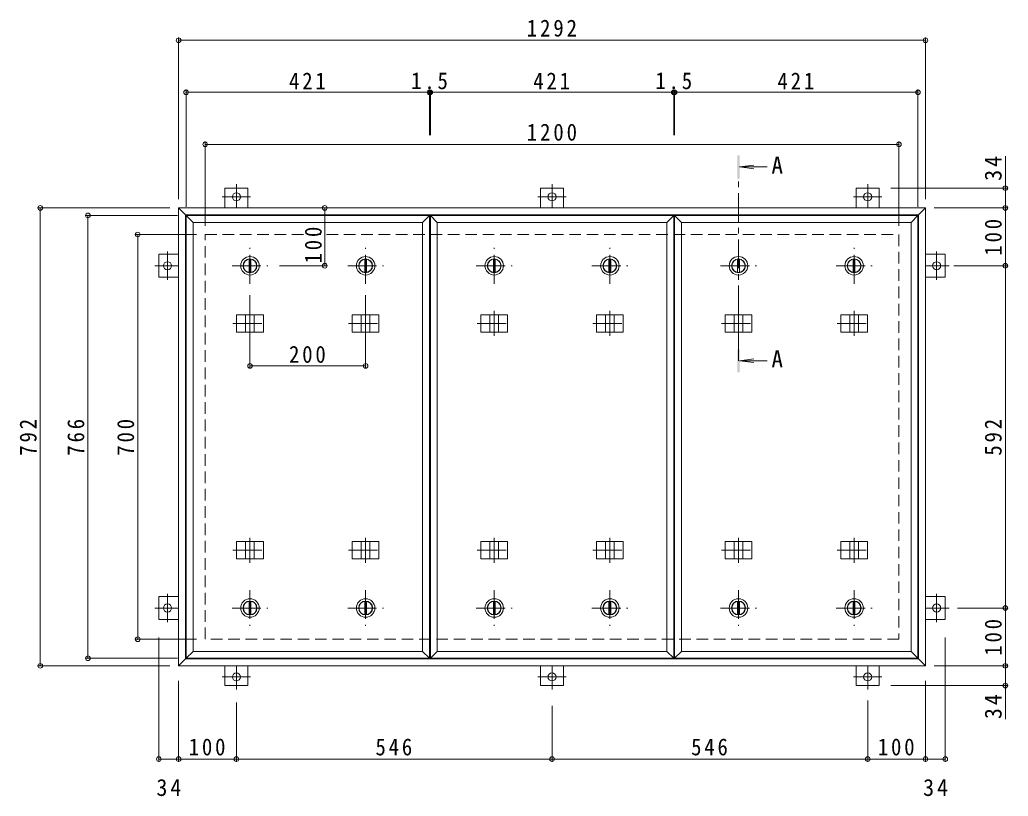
# Model space of a CAD drawing. Units: millimetres at full size, sheet at 1:10. Extents: x -1840 to 1949, y -1353 to 1331.
# Drawn here: x -1840 to -130, y -12 to 1331 of the extents above; entities that cross this region are included whole.
import ezdxf
from ezdxf.enums import TextEntityAlignment as Align

# ---------------------------------------------------------------- set-up
doc = ezdxf.new("R2010")
doc.units = ezdxf.units.MM
doc.header["$LTSCALE"] = 10
doc.header["$PDMODE"] = 32
doc.header["$PDSIZE"] = 8
doc.linetypes.add('CHAIN1', pattern=[8, 5, -1, 1, -1])
doc.linetypes.add('DASHED2', pattern=[3, 2, -1])
for name, color, linetype, lineweight in [('0-1_躯体', 2, 'DASHED2', 9), ('0-2_仕上', 3, 'Continuous', 9), ('0-3_建具', 4, 'Continuous', 9), ('0-5_寸法', 4, 'Continuous', 9), ('0-C', 2, 'Continuous', 9), ('0-E', 3, 'Continuous', 9), ('0-F', 7, 'Continuous', 9)]:
    doc.layers.add(name, color=color, linetype=linetype, lineweight=lineweight)
doc.styles.add('ＭＳ ゴシック', font='')
doc.styles.get('ＭＳ ゴシック').set_extended_font_data('MS Gothic')

msp = doc.modelspace()

# ---------------------------------------------------------------- linework, layer by layer
at = {"layer": '0-1_躯体'}
for p, q in [((-1518.8, 959.27), (-318.8, 959.27)), ((-1518.8, 259.27), (-1518.8, 959.27)), ((-318.8, 959.27), (-318.8, 259.27)), ((-318.8, 259.27), (-1518.8, 259.27))]:
    msp.add_line(p, q, dxfattribs=at)
at = {"layer": '0-2_仕上'}
for p, q in [((-1551.8, 992.27), (-1539.8, 980.27)), ((-1551.8, 992.27), (-1130.8, 992.27)), ((-1551.8, 226.27), (-1551.8, 992.27)), ((-1142.8, 980.27), (-1130.8, 992.27)), ((-1130.8, 226.27), (-1130.8, 992.27)), ((-1129.3, 992.27), (-1117.3, 980.27)), ((-1129.3, 992.27), (-708.3, 992.27)), ((-1129.3, 226.27), (-1129.3, 992.27)), ((-720.3, 980.27), (-708.3, 992.27)), ((-708.3, 226.27), (-708.3, 992.27)), ((-706.8, 992.27), (-694.8, 980.27)), ((-706.8, 992.27), (-285.8, 992.27)), ((-706.8, 226.27), (-706.8, 992.27)), ((-297.8, 980.27), (-285.8, 992.27)), ((-285.8, 226.27), (-285.8, 992.27)), ((-1539.8, 980.27), (-1142.8, 980.27)), ((-1539.8, 238.27), (-1539.8, 980.27)), ((-1142.8, 238.27), (-1142.8, 980.27)), ((-1117.3, 980.27), (-720.3, 980.27)), ((-1117.3, 238.27), (-1117.3, 980.27)), ((-720.3, 238.27), (-720.3, 980.27)), ((-694.8, 980.27), (-297.8, 980.27)), ((-694.8, 238.27), (-694.8, 980.27)), ((-297.8, 238.27), (-297.8, 980.27)), ((-1551.8, 226.27), (-1539.8, 238.27)), ((-1130.8, 226.27), (-1551.8, 226.27)), ((-1142.8, 238.27), (-1539.8, 238.27)), ((-1130.8, 226.27), (-1142.8, 238.27)), ((-1129.3, 226.27), (-1117.3, 238.27)), ((-708.3, 226.27), (-1129.3, 226.27)), ((-720.3, 238.27), (-1117.3, 238.27)), ((-708.3, 226.27), (-720.3, 238.27)), ((-706.8, 226.27), (-694.8, 238.27)), ((-285.8, 226.27), (-706.8, 226.27)), ((-297.8, 238.27), (-694.8, 238.27)), ((-285.8, 226.27), (-297.8, 238.27))]:
    msp.add_line(p, q, dxfattribs=at)
at = {"layer": '0-3_建具', "color": 2}
for p, q in [((-1564.8, 1005.27), (-272.8, 1005.27)), ((-1564.8, 213.27), (-1564.8, 1005.27)), ((-1552.8, 225.27), (-1552.8, 993.27)), ((-284.8, 993.27), (-272.8, 1005.27)), ((-284.8, 225.27), (-284.8, 993.27)), ((-272.8, 1005.27), (-272.8, 213.27)), ((-1552.8, 225.27), (-1564.8, 213.27)), ((-284.8, 225.27), (-1552.8, 225.27)), ((-284.8, 225.27), (-272.8, 213.27)), ((-272.8, 213.27), (-1564.8, 213.27))]:
    msp.add_line(p, q, dxfattribs=at)
at = {"layer": '0-3_建具', "linetype": 'CHAIN1'}
for p, q in [((-1441.3, 827.39), (-1441.3, 784.15)), ((-1241.3, 827.39), (-1241.3, 784.15)), ((-1018.8, 827.39), (-1018.8, 784.15)), ((-818.8, 827.39), (-818.8, 784.15)), ((-596.3, 827.39), (-596.3, 784.15)), ((-396.3, 827.39), (-396.3, 784.15)), ((-1470.7, 805.27), (-1411.89, 805.27)), ((-1270.7, 805.27), (-1211.89, 805.27)), ((-1048.2, 805.27), (-989.39, 805.27)), ((-848.2, 805.27), (-789.39, 805.27)), ((-625.7, 805.27), (-566.89, 805.27)), ((-425.7, 805.27), (-366.89, 805.27)), ((-1441.3, 391.15), (-1441.3, 434.39)), ((-1241.3, 391.15), (-1241.3, 434.39)), ((-1018.8, 391.15), (-1018.8, 434.39)), ((-818.8, 391.15), (-818.8, 434.39)), ((-596.3, 391.15), (-596.3, 434.39)), ((-396.3, 391.15), (-396.3, 434.39)), ((-1470.7, 413.27), (-1411.89, 413.27)), ((-1270.7, 413.27), (-1211.89, 413.27)), ((-1048.2, 413.27), (-989.39, 413.27)), ((-848.2, 413.27), (-789.39, 413.27)), ((-625.7, 413.27), (-566.89, 413.27)), ((-425.7, 413.27), (-366.89, 413.27))]:
    msp.add_line(p, q, dxfattribs=at)
at = {"layer": '0-3_建具'}
for p, q in [((-1464.38, 820.27), (-1464.38, 790.27)), ((-1464.38, 820.27), (-1418.21, 820.27)), ((-1448.8, 820.27), (-1448.8, 790.27)), ((-1433.8, 820.27), (-1433.8, 790.27)), ((-1418.21, 820.27), (-1418.21, 790.27)), ((-1264.38, 820.27), (-1264.38, 790.27)), ((-1264.38, 820.27), (-1218.21, 820.27)), ((-1248.8, 820.27), (-1248.8, 790.27)), ((-1233.8, 820.27), (-1233.8, 790.27)), ((-1218.21, 820.27), (-1218.21, 790.27)), ((-1041.88, 820.27), (-1041.88, 790.27)), ((-1041.88, 820.27), (-995.71, 820.27)), ((-1026.3, 820.27), (-1026.3, 790.27)), ((-1011.3, 820.27), (-1011.3, 790.27)), ((-995.71, 820.27), (-995.71, 790.27)), ((-841.88, 820.27), (-841.88, 790.27)), ((-841.88, 820.27), (-795.71, 820.27)), ((-826.3, 820.27), (-826.3, 790.27)), ((-811.3, 820.27), (-811.3, 790.27)), ((-795.71, 820.27), (-795.71, 790.27)), ((-619.38, 820.27), (-619.38, 790.27)), ((-619.38, 820.27), (-573.21, 820.27)), ((-603.8, 820.27), (-603.8, 790.27)), ((-588.8, 820.27), (-588.8, 790.27)), ((-573.21, 820.27), (-573.21, 790.27)), ((-419.38, 820.27), (-419.38, 790.27)), ((-419.38, 820.27), (-373.21, 820.27)), ((-403.8, 820.27), (-403.8, 790.27)), ((-388.8, 820.27), (-388.8, 790.27)), ((-373.21, 820.27), (-373.21, 790.27)), ((-1464.38, 790.27), (-1418.21, 790.27)), ((-1264.38, 790.27), (-1218.21, 790.27)), ((-1041.88, 790.27), (-995.71, 790.27)), ((-841.88, 790.27), (-795.71, 790.27)), ((-619.38, 790.27), (-573.21, 790.27)), ((-419.38, 790.27), (-373.21, 790.27)), ((-1464.38, 398.27), (-1464.38, 428.27)), ((-1464.38, 428.27), (-1418.21, 428.27)), ((-1448.8, 398.27), (-1448.8, 428.27)), ((-1433.8, 398.27), (-1433.8, 428.27)), ((-1418.21, 398.27), (-1418.21, 428.27)), ((-1264.38, 398.27), (-1264.38, 428.27)), ((-1264.38, 428.27), (-1218.21, 428.27)), ((-1248.8, 398.27), (-1248.8, 428.27)), ((-1233.8, 398.27), (-1233.8, 428.27)), ((-1218.21, 398.27), (-1218.21, 428.27)), ((-1041.88, 398.27), (-1041.88, 428.27)), ((-1041.88, 428.27), (-995.71, 428.27)), ((-1026.3, 398.27), (-1026.3, 428.27)), ((-1011.3, 398.27), (-1011.3, 428.27)), ((-995.71, 398.27), (-995.71, 428.27)), ((-841.88, 398.27), (-841.88, 428.27)), ((-841.88, 428.27), (-795.71, 428.27)), ((-826.3, 398.27), (-826.3, 428.27)), ((-811.3, 398.27), (-811.3, 428.27)), ((-795.71, 398.27), (-795.71, 428.27)), ((-619.38, 398.27), (-619.38, 428.27)), ((-619.38, 428.27), (-573.21, 428.27)), ((-603.8, 398.27), (-603.8, 428.27)), ((-588.8, 398.27), (-588.8, 428.27)), ((-573.21, 398.27), (-573.21, 428.27)), ((-419.38, 398.27), (-419.38, 428.27)), ((-419.38, 428.27), (-373.21, 428.27)), ((-403.8, 398.27), (-403.8, 428.27)), ((-388.8, 398.27), (-388.8, 428.27)), ((-373.21, 398.27), (-373.21, 428.27)), ((-1464.38, 398.27), (-1418.21, 398.27)), ((-1264.38, 398.27), (-1218.21, 398.27)), ((-1041.88, 398.27), (-995.71, 398.27)), ((-841.88, 398.27), (-795.71, 398.27)), ((-619.38, 398.27), (-573.21, 398.27)), ((-419.38, 398.27), (-373.21, 398.27))]:
    msp.add_line(p, q, dxfattribs=at)
at = {"layer": '0-3_建具', "color": 2}
msp.add_lwpolyline([(-1564.8, 1005.27), (-1552.8, 993.27), (-284.8, 993.27)], dxfattribs=at)
at = {"layer": '0-5_寸法'}
for p, q in [((-594.3, 1076.09), (-569.51, 1079.35)), ((-594.3, 1076.09), (-569.51, 1072.82)), ((-594.3, 1076.09), (-546.83, 1076.09)), ((-594.3, 740.96), (-569.51, 744.23)), ((-594.3, 740.96), (-569.51, 737.7)), ((-594.3, 740.96), (-546.83, 740.96))]:
    msp.add_line(p, q, dxfattribs=at)
at = {"layer": '0-5_寸法', "linetype": 'CHAIN1'}
msp.add_line((-596.3, 740.96), (-596.3, 1056.09), dxfattribs=at)
at = {"layer": '0-5_寸法'}
for points in [[(-594.3, 1096.09), (-598.3, 1096.09), (-594.3, 1056.09), (-598.3, 1056.09)], [(-594.3, 720.96), (-598.3, 720.96), (-594.3, 760.96), (-598.3, 760.96)]]:
    msp.add_solid(points, dxfattribs=at)
at = {"layer": '0-C', "linetype": 'CHAIN1'}
for p, q in [((-1441.3, 874.27), (-1441.3, 936.27)), ((-1241.3, 874.27), (-1241.3, 936.27)), ((-1018.8, 874.27), (-1018.8, 936.27)), ((-818.8, 874.27), (-818.8, 936.27)), ((-396.3, 874.27), (-396.3, 936.27)), ((-1472.3, 905.27), (-1410.3, 905.27)), ((-1272.3, 905.27), (-1210.3, 905.27)), ((-1049.8, 905.27), (-987.8, 905.27)), ((-849.8, 905.27), (-787.8, 905.27)), ((-627.3, 905.27), (-565.3, 905.27)), ((-427.3, 905.27), (-365.3, 905.27)), ((-1441.3, 344.27), (-1441.3, 282.27)), ((-1241.3, 344.27), (-1241.3, 282.27)), ((-1018.8, 344.27), (-1018.8, 282.27)), ((-818.8, 344.27), (-818.8, 282.27)), ((-596.3, 344.27), (-596.3, 282.27)), ((-396.3, 344.27), (-396.3, 282.27)), ((-1472.3, 313.27), (-1410.3, 313.27)), ((-1272.3, 313.27), (-1210.3, 313.27)), ((-1049.8, 313.27), (-987.8, 313.27)), ((-849.8, 313.27), (-787.8, 313.27)), ((-627.3, 313.27), (-565.3, 313.27)), ((-427.3, 313.27), (-365.3, 313.27))]:
    msp.add_line(p, q, dxfattribs=at)
at = {"layer": '0-C'}
for p, q in [((-1442.8, 916.67), (-1442.8, 893.87)), ((-1439.8, 916.67), (-1439.8, 893.87)), ((-1242.8, 916.67), (-1242.8, 893.87)), ((-1239.8, 916.67), (-1239.8, 893.87)), ((-1020.3, 916.67), (-1020.3, 893.87)), ((-1017.3, 916.67), (-1017.3, 893.87)), ((-820.3, 916.67), (-820.3, 893.87)), ((-817.3, 916.67), (-817.3, 893.87)), ((-597.8, 916.67), (-597.8, 893.87)), ((-594.8, 916.67), (-594.8, 893.87)), ((-397.8, 916.67), (-397.8, 893.87)), ((-394.8, 916.67), (-394.8, 893.87)), ((-1442.8, 301.87), (-1442.8, 324.67)), ((-1439.8, 301.87), (-1439.8, 324.67)), ((-1242.8, 301.87), (-1242.8, 324.67)), ((-1239.8, 301.87), (-1239.8, 324.67)), ((-1020.3, 301.87), (-1020.3, 324.67)), ((-1017.3, 301.87), (-1017.3, 324.67)), ((-820.3, 301.87), (-820.3, 324.67)), ((-817.3, 301.87), (-817.3, 324.67)), ((-597.8, 301.87), (-597.8, 324.67)), ((-594.8, 301.87), (-594.8, 324.67)), ((-397.8, 301.87), (-397.8, 324.67)), ((-394.8, 301.87), (-394.8, 324.67))]:
    msp.add_line(p, q, dxfattribs=at)
for centre, radius in [((-1441.3, 905.27), 16), ((-1441.3, 905.27), 12), ((-1441.3, 905.27), 11.5), ((-1241.3, 905.27), 16), ((-1241.3, 905.27), 12), ((-1241.3, 905.27), 11.5), ((-1018.8, 905.27), 16), ((-1018.8, 905.27), 12), ((-1018.8, 905.27), 11.5), ((-818.8, 905.27), 16), ((-818.8, 905.27), 12), ((-818.8, 905.27), 11.5), ((-596.3, 905.27), 16), ((-596.3, 905.27), 12), ((-596.3, 905.27), 11.5), ((-396.3, 905.27), 16), ((-396.3, 905.27), 12), ((-396.3, 905.27), 11.5), ((-1441.3, 313.27), 16), ((-1441.3, 313.27), 12), ((-1241.3, 313.27), 16), ((-1241.3, 313.27), 12), ((-1018.8, 313.27), 16), ((-1018.8, 313.27), 12), ((-818.8, 313.27), 16), ((-818.8, 313.27), 12), ((-596.3, 313.27), 16), ((-596.3, 313.27), 12), ((-396.3, 313.27), 16), ((-396.3, 313.27), 12), ((-1441.3, 313.27), 11.5), ((-1241.3, 313.27), 11.5), ((-1018.8, 313.27), 11.5), ((-818.8, 313.27), 11.5), ((-596.3, 313.27), 11.5), ((-396.3, 313.27), 11.5)]:
    msp.add_circle(centre, radius, dxfattribs=at)
at = {"layer": '0-E', "linetype": 'CHAIN1'}
for p, q in [((-1464.8, 1046.44), (-1464.8, 1005.27)), ((-918.8, 1046.44), (-918.8, 1005.27)), ((-372.8, 1046.44), (-372.8, 1005.27)), ((-1440.42, 1024.47), (-1489.17, 1024.47)), ((-894.42, 1024.47), (-943.17, 1024.47)), ((-348.42, 1024.47), (-397.17, 1024.47)), ((-1584, 929.65), (-1584, 880.89)), ((-253.6, 880.89), (-253.6, 929.65)), ((-1605.97, 905.27), (-1564.8, 905.27)), ((-231.62, 905.27), (-272.8, 905.27)), ((-1584, 337.65), (-1584, 288.89)), ((-253.6, 288.89), (-253.6, 337.65)), ((-1605.97, 313.27), (-1564.8, 313.27)), ((-231.62, 313.27), (-272.8, 313.27)), ((-1464.8, 172.1), (-1464.8, 213.27)), ((-918.8, 172.1), (-918.8, 213.27)), ((-372.8, 172.1), (-372.8, 213.27)), ((-1489.17, 194.07), (-1440.42, 194.07)), ((-943.17, 194.07), (-894.42, 194.07)), ((-397.17, 194.07), (-348.42, 194.07))]:
    msp.add_line(p, q, dxfattribs=at)
at = {"layer": '0-E'}
for p, q in [((-1484.8, 1039.47), (-1444.8, 1039.47)), ((-1484.8, 1039.47), (-1484.8, 1005.27)), ((-1444.8, 1039.47), (-1444.8, 1005.27)), ((-938.8, 1039.47), (-898.8, 1039.47)), ((-938.8, 1039.47), (-938.8, 1005.27)), ((-898.8, 1039.47), (-898.8, 1005.27)), ((-392.8, 1039.47), (-352.8, 1039.47)), ((-392.8, 1039.47), (-392.8, 1005.27)), ((-352.8, 1039.47), (-352.8, 1005.27)), ((-1599, 885.27), (-1599, 925.27)), ((-1599, 925.27), (-1564.8, 925.27)), ((-238.6, 925.27), (-272.8, 925.27)), ((-238.6, 925.27), (-238.6, 885.27)), ((-1599, 885.27), (-1564.8, 885.27)), ((-238.6, 885.27), (-272.8, 885.27)), ((-1599, 293.27), (-1599, 333.27)), ((-1599, 333.27), (-1564.8, 333.27)), ((-238.6, 333.27), (-272.8, 333.27)), ((-238.6, 333.27), (-238.6, 293.27)), ((-1599, 293.27), (-1564.8, 293.27)), ((-238.6, 293.27), (-272.8, 293.27)), ((-1484.8, 179.07), (-1484.8, 213.27)), ((-1444.8, 179.07), (-1444.8, 213.27)), ((-938.8, 179.07), (-938.8, 213.27)), ((-898.8, 179.07), (-898.8, 213.27)), ((-392.8, 179.07), (-392.8, 213.27)), ((-352.8, 179.07), (-352.8, 213.27)), ((-1444.8, 179.07), (-1484.8, 179.07)), ((-898.8, 179.07), (-938.8, 179.07)), ((-352.8, 179.07), (-392.8, 179.07))]:
    msp.add_line(p, q, dxfattribs=at)
for centre in [(-1464.8, 1024.47), (-918.8, 1024.47), (-372.8, 1024.47), (-1584, 905.27), (-253.6, 905.27), (-1584, 313.27), (-253.6, 313.27), (-1464.8, 194.07), (-918.8, 194.07), (-372.8, 194.07)]:
    msp.add_circle(centre, 7, dxfattribs=at)
at = {"layer": '0-F'}
for p, q in [((-1564.8, 1020.27), (-1564.8, 1300.27)), ((-272.8, 1020.27), (-272.8, 1300.27)), ((-1564.8, 1295.27), (-272.8, 1295.27)), ((-1551.8, 1007.27), (-1551.8, 1210.27)), ((-1130.8, 1205.27), (-1551.8, 1205.27)), ((-1130.8, 1208.27), (-1130.8, 1131.07)), ((-1129.3, 1205.27), (-1130.8, 1205.27)), ((-1129.3, 1208.27), (-1129.3, 1131.07)), ((-708.3, 1205.27), (-1129.3, 1205.27)), ((-708.3, 1208.27), (-708.3, 1131.07)), ((-706.8, 1205.27), (-708.3, 1205.27)), ((-706.8, 1208.27), (-706.8, 1131.07)), ((-285.8, 1205.27), (-706.8, 1205.27)), ((-285.8, 1007.27), (-285.8, 1210.27)), ((-1518.8, 974.27), (-1518.8, 1120.27)), ((-1518.8, 1115.27), (-318.8, 1115.27)), ((-318.8, 974.27), (-318.8, 1120.27)), ((-134.71, 1039.47), (-134.71, 1094.65)), ((-129.71, 1039.47), (-332.8, 1039.47)), ((-134.71, 1005.27), (-134.71, 1039.47)), ((-1579.8, 1005.27), (-1809.05, 1005.27)), ((-1804.05, 213.27), (-1804.05, 1005.27)), ((-1566.8, 992.27), (-1726.59, 992.27)), ((-1721.59, 226.27), (-1721.59, 992.27)), ((-1311.91, 1005.27), (-1311.91, 905.27)), ((-257.8, 1005.27), (-129.71, 1005.27)), ((-134.71, 905.27), (-134.71, 1005.27)), ((-1533.8, 959.27), (-1640.42, 959.27)), ((-1635.42, 259.27), (-1635.42, 959.27)), ((-1308.91, 905.27), (-1390.3, 905.27)), ((-223.87, 905.27), (-129.71, 905.27)), ((-134.71, 313.27), (-134.71, 905.27)), ((-1441.3, 728.97), (-1441.3, 854.27)), ((-1241.3, 728.97), (-1241.3, 854.27)), ((-1441.3, 731.97), (-1241.3, 731.97)), ((-217.28, 313.27), (-129.71, 313.27)), ((-134.71, 213.27), (-134.71, 313.27)), ((-1533.8, 259.27), (-1640.42, 259.27)), ((-1599, 46.9), (-1599, 262.06)), ((-238.6, 46.91), (-238.6, 262.06)), ((-1566.8, 226.27), (-1726.59, 226.27)), ((-1579.8, 213.27), (-1809.05, 213.27)), ((-257.8, 213.27), (-129.71, 213.27)), ((-134.71, 213.27), (-134.71, 179.07)), ((-1564.8, 187.06), (-1564.8, 46.9)), ((-129.71, 179.07), (-332.8, 179.07)), ((-272.8, 187.06), (-272.79, 46.91)), ((-134.71, 179.07), (-134.71, 121.12)), ((-1464.8, 149.76), (-1464.8, 46.9)), ((-918.8, 143.92), (-918.8, 46.9)), ((-372.8, 153.13), (-372.79, 46.9)), ((-1599, 51.9), (-1564.8, 51.9)), ((-1564.8, 51.9), (-1464.8, 51.9)), ((-1464.8, 51.9), (-918.8, 51.9)), ((-918.8, 51.9), (-372.79, 51.9)), ((-372.79, 51.9), (-272.79, 51.9)), ((-272.79, 51.9), (-238.6, 51.9))]:
    msp.add_line(p, q, dxfattribs=at)
for p in [(-1564.8, 1295.27), (-272.8, 1295.27), (-1551.8, 1205.27), (-1130.8, 1205.27), (-1129.3, 1205.27), (-708.3, 1205.27), (-706.8, 1205.27), (-285.8, 1205.27), (-1518.8, 1115.27), (-318.8, 1115.27), (-134.71, 1039.47), (-1804.05, 1005.27), (-1311.91, 1005.27), (-134.71, 1005.27), (-1721.59, 992.27), (-1635.42, 959.27), (-1311.91, 905.27), (-134.71, 905.27), (-1441.3, 731.97), (-1241.3, 731.97), (-134.71, 313.27), (-1635.42, 259.27), (-1721.59, 226.27), (-1804.05, 213.27), (-134.71, 213.27), (-134.71, 179.07), (-1599, 51.9), (-1564.8, 51.9), (-1464.8, 51.9), (-918.8, 51.9), (-372.79, 51.9), (-272.79, 51.91), (-238.6, 51.9)]:
    msp.add_point(p, dxfattribs=at)

# ---------------------------------------------------------------- texts
at = {"layer": '0-5_寸法', "color": 2, "style": 'ＭＳ ゴシック'}
for p in [(-539.26, 1055.69), (-539.26, 720.57)]:
    msp.add_text('A', height=29.33, dxfattribs=at).set_placement(p, align=Align.BOTTOM_LEFT)
at = {"layer": '0-F', "color": 2, "char_height": 29.33, "attachment_point": 7, "style": 'ＭＳ ゴシック'}
for s, insert in [('\\T1.28;\\W0.9;1292', (-962.55, 1301.27)), ('\\T1.27;\\W0.9;421', (-1373.8, 1210.27)), ('\\T1.27;\\W0.9;1.5', (-1162.55, 1210.27)), ('\\T1.27;\\W0.9;421', (-951.3, 1210.27)), ('\\T1.27;\\W0.9;1.5', (-740.05, 1210.27)), ('\\T1.27;\\W0.9;421', (-528.8, 1210.27)), ('\\T1.28;\\W0.9;1200', (-962.55, 1121.27)), ('\\T1.27;\\W0.9;200', (-1373.8, 736.97)), ('\\T1.27;\\W0.9;100', (-1547.3, 57.9)), ('\\T1.27;\\W0.9;546', (-1224.3, 57.9)), ('\\T1.27;\\W0.9;546', (-678.3, 57.9)), ('\\T1.27;\\W0.9;100', (-355.29, 57.9)), ('\\T1.27;\\W0.95;34', (-1603.15, -12.32)), ('\\T1.27;\\W0.95;34', (-276.95, -12.32))]:
    msp.add_mtext(s, dxfattribs=dict(at, insert=insert))
at = {"layer": '0-F', "color": 2, "char_height": 29.33, "attachment_point": 7, "rotation": 90, "style": 'ＭＳ ゴシック'}
for s, insert in [('\\T1.27;\\W0.95;34', (-140.71, 1052.15)), ('\\T1.27;\\W0.9;100', (-140.71, 922.77)), ('\\T1.27;\\W0.9;100', (-1316.91, 909.28)), ('\\T1.27;\\W0.9;792', (-1810.05, 576.77)), ('\\T1.27;\\W0.9;766', (-1727.59, 576.77)), ('\\T1.27;\\W0.9;700', (-1641.42, 576.77)), ('\\T1.27;\\W0.9;592', (-140.71, 576.77)), ('\\T1.27;\\W0.9;100', (-140.71, 230.77)), ('\\T1.27;\\W0.95;34', (-140.71, 121.12))]:
    msp.add_mtext(s, dxfattribs=dict(at, insert=insert))

doc.saveas('drawing.dxf')
